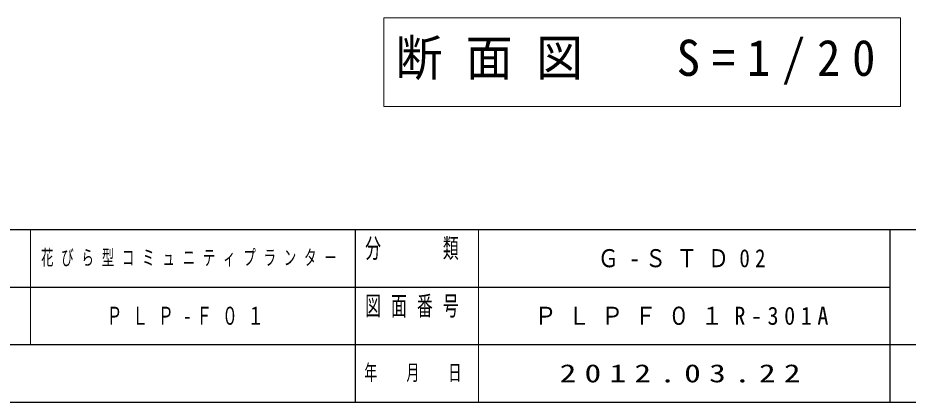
# Model space of a CAD drawing. Units: millimetres on the paper, scale 1:20. Extents: x -385 to 0, y 0 to 267.
# Drawn here: x -176 to -67.8, y 0 to 46.8 of the extents above; entities that cross this region are included whole.
import ezdxf

# ---------------------------------------------------------------- set-up
doc = ezdxf.new("R2010")
doc.units = ezdxf.units.MM
doc.layers.add('1_20', color=7, linetype='Continuous', lineweight=25)
doc.layers.add('NAKAMURA図枠', color=7, linetype='Continuous', lineweight=13)
doc.layers.add('図面情報', color=7, linetype='Continuous')
doc.styles.add('ＭＳ ゴシック', font='')
doc.styles.get('ＭＳ ゴシック').set_extended_font_data('MS Gothic')

msp = doc.modelspace()

# ---------------------------------------------------------------- linework, layer by layer
at = {"layer": '1_20', "lineweight": 13}
for p, q in [((-131.518, 46.766), (-131.518, 35.966)), ((-68.718, 46.766), (-131.518, 46.766)), ((-68.718, 35.966), (-68.718, 46.766)), ((-131.518, 35.966), (-68.718, 35.966))]:
    msp.add_line(p, q, dxfattribs=at)
at = {"layer": 'NAKAMURA図枠', "color": 20, "lineweight": 25}
for p, q in [((-385, 21), (0, 21)), ((-385, 0), (0, 0))]:
    msp.add_line(p, q, dxfattribs=at)
at = {"layer": 'NAKAMURA図枠'}
for p, q in [((-174.5, 21), (-174.5, 7)), ((-120, 21), (-120, 0))]:
    msp.add_line(p, q, dxfattribs=at)
at = {"layer": 'NAKAMURA図枠', "color": 3, "lineweight": 25}
for p, q in [((-135, 21), (-135, 0)), ((-70, 21), (-70, 0)), ((-187.5, 14), (-70, 14)), ((-242.5, 7), (0, 7))]:
    msp.add_line(p, q, dxfattribs=at)

# ---------------------------------------------------------------- texts
at = {"layer": '1_20', "insert": (-130.118, 41.366), "char_height": 4.399, "attachment_point": 4, "style": 'ＭＳ ゴシック'}
msp.add_mtext('\\T1.5;\\W0.95;断面図\u3000S=1/20', dxfattribs=at)
at = {"layer": 'NAKAMURA図枠', "style": 'ＭＳ ゴシック'}
for s, insert, char_height, attachment_point in [('\\T1.64;\\W0.6;分\u3000\u3000類', (-127.5, 19.9), 2.346, 2), ('\\T1.64;\\W0.6;図面番号', (-127.5, 12.9), 2.346, 2), ('\\T1.64;\\W0.6;年\u3000月\u3000日', (-127.5, 3.5), 1.906, 5)]:
    msp.add_mtext(s, dxfattribs=dict(at, insert=insert, char_height=char_height, attachment_point=attachment_point))
at = {"layer": '図面情報', "style": 'ＭＳ ゴシック'}
for s, insert, char_height, attachment_point in [('\\T1.64;\\W0.6;花びら型コミュニティプランター', (-154.75, 17.5), 1.833, 5), ('\\T1.5;\\W0.85;Ｇ-ＳＴＤ02', (-105.5, 17.5), 2.199, 4), ('\\T1.6;\\W0.65;ＰＬＰ-Ｆ０１', (-165.25, 10.5), 2.199, 4), ('\\T1.5;\\W0.9;ＰＬＰＦ０１R-301A', (-95, 10.5), 2.199, 5), ('\\T1.5;\\W1.35;2012.03.22', (-95, 3.5), 2.199, 5)]:
    msp.add_mtext(s, dxfattribs=dict(at, insert=insert, char_height=char_height, attachment_point=attachment_point))

doc.saveas('drawing.dxf')
